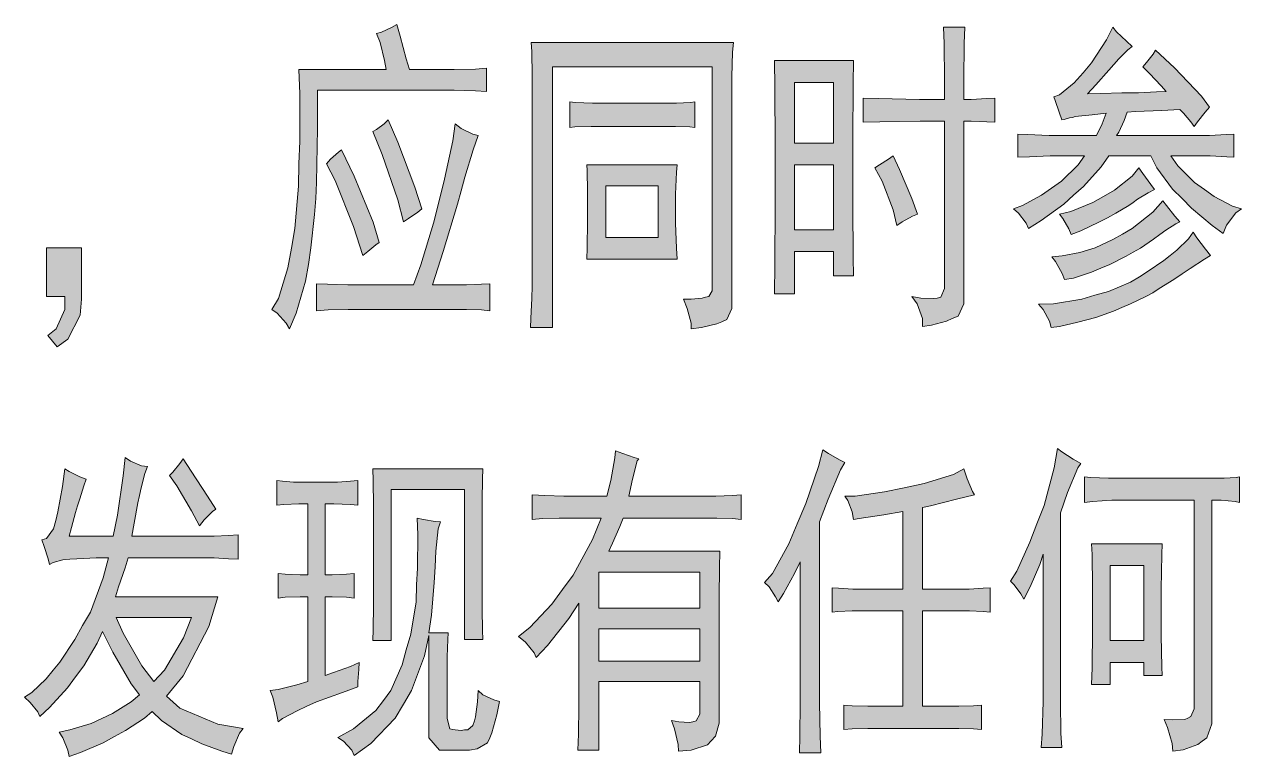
# Model space of a CAD drawing. Header units: millimetres. Extents: x 805 to 6044844, y 120 to 7887884.
# Drawn here: x 6037681 to 6039275, y 7863106 to 7864066 of the extents above; entities that cross this region are included whole.
import ezdxf

# ---------------------------------------------------------------- set-up
doc = ezdxf.new("R2010")
doc.units = ezdxf.units.MM

msp = doc.modelspace()

# ---------------------------------------------------------------- hatches: boundary and pattern name
h = msp.add_hatch(color=0)
h.dxf.hatch_style = 2
h.paths.add_polyline_path([(6038168.8, 7864065.5), (6038173.1, 7864050), (6038181.1, 7864020.4), (6038185.4, 7864006.5), (6038231.1, 7864006.5), (6038243.9, 7864006.5), (6038271.8, 7864007), (6038286.3, 7864008.1), (6038286.3, 7863977.5), (6038271.8, 7863978.6), (6038243.9, 7863979.1), (6038231.1, 7863979.1), (6038064.7, 7863979.1), (6038064.7, 7863929.2), (6038063.6, 7863858.4), (6038062.5, 7863837.4), (6038060.9, 7863816.5), (6038056.1, 7863773), (6038052.9, 7863751), (6038049.1, 7863729), (6038036.8, 7863687.2), (6038028.2, 7863666.8), (6038023.9, 7863674.3), (6038012.1, 7863687.2), (6038005.1, 7863692), (6038013.7, 7863706.5), (6038026, 7863746.7), (6038030.9, 7863772.5), (6038035.2, 7863798.3), (6038040, 7863853.5), (6038040.5, 7863883), (6038041.6, 7863912.6), (6038041.6, 7863974.3), (6038040.5, 7864006.5), (6038154.8, 7864006.5), (6038152.7, 7864018.3), (6038146.8, 7864041.9), (6038142, 7864053.7), (6038148.4, 7864055.3), (6038161.8, 7864061.2)])
h = msp.add_hatch(color=0)
h.dxf.hatch_style = 2
h.paths.add_polyline_path([(6038885.8, 7863967.3), (6038885.8, 7863992.5), (6038885.3, 7864040.3), (6038884.7, 7864061.8), (6038912.6, 7864061.8), (6038911.6, 7864040.3), (6038911, 7863992.5), (6038911, 7863967.3), (6038920.7, 7863967.3), (6038941.1, 7863968.4), (6038951.8, 7863968.9), (6038951.8, 7863937.3), (6038941.1, 7863937.8), (6038920.7, 7863938.9), (6038911, 7863938.9), (6038911, 7863712.4), (6038911, 7863699.5), (6038903.5, 7863683.4), (6038896, 7863680.2), (6038888.5, 7863677), (6038868.6, 7863671.6), (6038856.8, 7863670), (6038856.8, 7863680.2), (6038849.8, 7863699.5), (6038842.9, 7863709.2), (6038854.7, 7863707), (6038871.3, 7863706.5), (6038876.1, 7863707), (6038881, 7863708.1), (6038885.8, 7863719.4), (6038885.8, 7863729), (6038885.8, 7863938.9), (6038854.1, 7863938.9), (6038801, 7863937.8), (6038779.5, 7863937.3), (6038779.5, 7863968.9), (6038799.4, 7863968.4), (6038853.1, 7863967.3)])
h = msp.add_hatch(color=0)
h.dxf.hatch_style = 2
h.paths.add_polyline_path([(6039131.6, 7864036.5), (6039125.7, 7864032.2), (6039113.9, 7864020.4), (6039107.5, 7864012.9), (6039101, 7864005.4), (6039083.8, 7863986.1), (6039073.1, 7863974.3), (6039090.3, 7863974.8), (6039118.2, 7863975.9), (6039128.9, 7863975.9), (6039139.7, 7863975.9), (6039163.3, 7863977), (6039176.1, 7863977.5), (6039169.7, 7863985), (6039154.1, 7864001.1), (6039145.6, 7864009.7), (6039150.4, 7864015.6), (6039159, 7864026.3), (6039162.2, 7864031.7), (6039186.9, 7864008.6), (6039222.3, 7863971.6), (6039233, 7863957.1), (6039227.1, 7863950.7), (6039216.9, 7863937.8), (6039212.6, 7863931.9), (6039208.3, 7863937.8), (6039198.7, 7863949.1), (6039193.9, 7863953.9), (6039170.2, 7863952.8), (6039135.9, 7863951.2), (6039125.2, 7863950.7), (6039120.9, 7863939.4), (6039113.9, 7863924.4), (6039111.2, 7863920.1), (6039220.2, 7863920.1), (6039233, 7863920.1), (6039255, 7863921.2), (6039264.7, 7863921.7), (6039264.7, 7863891.6), (6039255.6, 7863892.2), (6039233.6, 7863893.2), (6039220.2, 7863893.2), (6039182.1, 7863893.2), (6039191.2, 7863880.4), (6039213.2, 7863858.4), (6039226.1, 7863849.2), (6039238.9, 7863840.1), (6039263.1, 7863827.2), (6039274.9, 7863824), (6039267.4, 7863818.6), (6039255, 7863802.5), (6039250.7, 7863791.8), (6039236.3, 7863802), (6039209.4, 7863824.6), (6039197.1, 7863837.4), (6039184.2, 7863849.8), (6039163.8, 7863877.7), (6039155.8, 7863893.2), (6039101, 7863893.2), (6039090.8, 7863878.8), (6039067.7, 7863853), (6039054.9, 7863841.7), (6039042, 7863829.9), (6039012.5, 7863808.5), (6038995.8, 7863798.3), (6038992.6, 7863805.2), (6038982.9, 7863818.1), (6038976, 7863824), (6038987.8, 7863828.3), (6039013, 7863841.7), (6039025.9, 7863850.8), (6039038.8, 7863860), (6039060.8, 7863881.4), (6039069.3, 7863893.2), (6039037.7, 7863893.2), (6039024.3, 7863893.2), (6038996.9, 7863892.2), (6038981.9, 7863891.6), (6038981.9, 7863921.7), (6038994.7, 7863921.2), (6039022.7, 7863920.1), (6039037.7, 7863920.1), (6039084.9, 7863920.1), (6039092.4, 7863935.1), (6039097.3, 7863949.1), (6039079, 7863946.9), (6039057, 7863944.8), (6039053.2, 7863943.7), (6039049.5, 7863943.2), (6039042.5, 7863941), (6039039.3, 7863940.5), (6039036.1, 7863950.7), (6039030.7, 7863965.7), (6039029.1, 7863970.5), (6039036.6, 7863973.2), (6039055.4, 7863988.8), (6039067.2, 7864002.2), (6039078.5, 7864015.1), (6039097.8, 7864045.1), (6039106.4, 7864061.8), (6039111.2, 7864055.9), (6039124.1, 7864043.5)])
h = msp.add_hatch(color=0)
h.dxf.hatch_style = 2
h.paths.add_polyline_path([(6038609.4, 7864041.9), (6038608.3, 7864029), (6038607.3, 7863996.8), (6038607.3, 7863977.5), (6038607.3, 7863705.4), (6038607.3, 7863693.6), (6038600.8, 7863679.1), (6038594.4, 7863675.9), (6038587.9, 7863673.2), (6038567.6, 7863668.4), (6038554.1, 7863666.8), (6038554.1, 7863674.3), (6038548.8, 7863693.6), (6038543.9, 7863705.4), (6038554.1, 7863705.4), (6038568.6, 7863707), (6038572.9, 7863708.1), (6038577.2, 7863709.2), (6038581.5, 7863716.7), (6038581.5, 7863722.6), (6038581.5, 7864009.7), (6038372.7, 7864009.7), (6038372.7, 7863668.4), (6038343.8, 7863668.4), (6038344.3, 7863680.2), (6038345.4, 7863707), (6038345.9, 7863722.6), (6038345.9, 7863977.5), (6038345.9, 7863997.9), (6038345.4, 7864030.1), (6038344.8, 7864041.9)])
h = msp.add_hatch(color=0)
h.paths.add_polyline_path([(6038766.7, 7864018.3), (6038766.1, 7863987.7), (6038765.6, 7863914.2), (6038765.6, 7863871.2), (6038765.6, 7863828.3), (6038766.1, 7863760.7), (6038766.7, 7863736), (6038740.4, 7863736), (6038740.4, 7863768.2), (6038689.4, 7863768.2), (6038689.4, 7863712.4), (6038663.1, 7863712.4), (6038663.6, 7863751), (6038664.2, 7863828.8), (6038664.2, 7863867.5), (6038664.2, 7863907.2), (6038663.6, 7863982.9), (6038663.1, 7864018.3)])
h.paths.add_polyline_path([(6038740.4, 7863796.6), (6038740.4, 7863881.4), (6038689.4, 7863881.4), (6038689.4, 7863796.6)])
h.paths.add_polyline_path([(6038740.4, 7863909.9), (6038740.4, 7863989.3), (6038689.4, 7863989.3), (6038689.4, 7863909.9)])
h = msp.add_hatch(color=0)
h.dxf.hatch_style = 2
h.paths.add_polyline_path([(6038521.9, 7863962.5), (6038534.8, 7863962.5), (6038553.1, 7863963), (6038559, 7863964.1), (6038559, 7863930.3), (6038552.5, 7863931.4), (6038533.7, 7863931.9), (6038520.9, 7863931.9), (6038438.7, 7863931.9), (6038423.2, 7863931.9), (6038401.7, 7863931.4), (6038395.3, 7863930.3), (6038395.3, 7863964.1), (6038402.3, 7863963), (6038424.8, 7863962.5), (6038439.8, 7863962.5)])
h = msp.add_hatch(color=0)
h.dxf.hatch_style = 2
h.paths.add_polyline_path([(6038275.1, 7863920.1), (6038268.6, 7863901.3), (6038257.9, 7863865.3), (6038253.1, 7863847.6), (6038248.2, 7863829.9), (6038229.4, 7863768.2), (6038215.5, 7863724.2), (6038250.9, 7863724.2), (6038260, 7863724.2), (6038279.4, 7863725.3), (6038290.6, 7863725.8), (6038290.6, 7863690.4), (6038279.4, 7863691.5), (6038260, 7863692), (6038250.9, 7863692), (6038115.7, 7863692), (6038104.9, 7863692), (6038078.6, 7863691.5), (6038063.6, 7863690.4), (6038063.6, 7863725.8), (6038078.1, 7863725.3), (6038104.4, 7863724.2), (6038115.7, 7863724.2), (6038190.3, 7863724.2), (6038199.9, 7863750.5), (6038216.6, 7863805.2), (6038224.1, 7863834.2), (6038231.1, 7863862.7), (6038241.8, 7863913.1), (6038245, 7863935.1), (6038253.1, 7863929.2), (6038268.1, 7863921.7)])
h = msp.add_hatch(color=0)
h.dxf.hatch_style = 2
h.paths.add_polyline_path([(6038157.5, 7863940.5), (6038169.9, 7863911), (6038192.4, 7863852.5), (6038201.5, 7863824), (6038196.2, 7863819.7), (6038183.8, 7863811.1), (6038177.4, 7863806.8), (6038169.9, 7863835.8), (6038149.5, 7863894.9), (6038137.1, 7863925.4), (6038142, 7863927.6), (6038152.2, 7863935.1)])
h = msp.add_hatch(color=0)
h.dxf.hatch_style = 2
h.paths.add_polyline_path([(6038096.3, 7863901.3), (6038113, 7863866.9), (6038137.7, 7863806.3), (6038145.7, 7863780), (6038141.4, 7863776.8), (6038130.7, 7863768.2), (6038124.3, 7863762.8), (6038111.9, 7863800.9), (6038087.8, 7863861), (6038076.5, 7863883), (6038081.9, 7863889), (6038092.1, 7863898.1)])
h = msp.add_hatch(color=0)
h.paths.add_polyline_path([(6038535.9, 7863881.4), (6038534.8, 7863871.8), (6038533.7, 7863843.3), (6038533.7, 7863824), (6038533.7, 7863805.2), (6038534.8, 7863772.5), (6038535.9, 7863758), (6038417.3, 7863758), (6038417.8, 7863773), (6038418.4, 7863807.9), (6038418.4, 7863827.2), (6038418.4, 7863846.6), (6038417.8, 7863873.9), (6038417.3, 7863881.4)])
h.paths.add_polyline_path([(6038510.7, 7863786.4), (6038510.7, 7863854.1), (6038442.5, 7863854.1), (6038442.5, 7863786.4)])
h = msp.add_hatch(color=0)
h.dxf.hatch_style = 2
h.paths.add_polyline_path([(6038818.7, 7863893.2), (6038826.8, 7863875.5), (6038842.9, 7863837.4), (6038850.4, 7863817), (6038843.9, 7863814.4), (6038830.5, 7863806.8), (6038823.5, 7863802), (6038818.7, 7863822.4), (6038804.2, 7863860), (6038794.6, 7863877.7), (6038800.5, 7863881.4), (6038812.3, 7863889)])
h = msp.add_hatch(color=0)
h.dxf.hatch_style = 2
h.paths.add_polyline_path([(6039160.6, 7863849.2), (6039152.5, 7863844.9), (6039138.6, 7863836.4), (6039132.7, 7863832.1), (6039127.3, 7863828.3), (6039110.1, 7863818.1), (6039099.4, 7863812.2), (6039088.1, 7863806.3), (6039064.5, 7863795), (6039051.6, 7863790.2), (6039048.4, 7863797.7), (6039040.9, 7863811.1), (6039036.6, 7863817), (6039051.1, 7863820.3), (6039080.1, 7863832.1), (6039094, 7863840.1), (6039108.5, 7863848.2), (6039131.6, 7863866.9), (6039140.2, 7863877.7), (6039145.6, 7863870.2), (6039155.8, 7863855.7)])
h = msp.add_hatch(color=0)
h.dxf.hatch_style = 2
h.paths.add_polyline_path([(6039193.9, 7863806.8), (6039188.5, 7863804.2), (6039175.6, 7863796.1), (6039167.6, 7863790.2), (6039159.5, 7863784.3), (6039142.3, 7863772.5), (6039132.7, 7863767.1), (6039123.6, 7863761.8), (6039102.1, 7863751), (6039090.3, 7863746.2), (6039078.5, 7863740.8), (6039054.9, 7863733.3), (6039043, 7863731.2), (6039039.8, 7863739.2), (6039031.2, 7863754.8), (6039026.4, 7863761.2), (6039039.8, 7863762.3), (6039062.9, 7863766.6), (6039073.1, 7863769.8), (6039083.3, 7863773), (6039106.4, 7863783.8), (6039118.7, 7863790.7), (6039131.6, 7863798.3), (6039158.4, 7863819.7), (6039171.9, 7863834.2), (6039176.7, 7863828.3), (6039187.4, 7863814.4)])
h = msp.add_hatch(color=0)
h.dxf.hatch_style = 2
h.paths.add_polyline_path([(6039234.1, 7863762.8), (6039226.1, 7863758), (6039207.3, 7863745.7), (6039197.1, 7863738.7), (6039186.3, 7863731.2), (6039167, 7863719.4), (6039158.4, 7863714), (6039149.3, 7863709.2), (6039129.5, 7863699.5), (6039118.2, 7863694.7), (6039106.9, 7863689.8), (6039083.8, 7863681.8), (6039072, 7863678.6), (6039060.2, 7863675.4), (6039036.6, 7863670), (6039025.3, 7863668.4), (6039023.2, 7863677), (6039015.1, 7863692), (6039008.7, 7863699), (6039028.6, 7863699.5), (6039065.6, 7863705.4), (6039082.8, 7863710.8), (6039100.5, 7863715.6), (6039129.5, 7863727.9), (6039141.3, 7863734.9), (6039152.5, 7863742.4), (6039172.9, 7863756.4), (6039181.5, 7863762.8), (6039190.1, 7863769.8), (6039205.1, 7863784.8), (6039211.6, 7863793.4), (6039216.4, 7863785.9), (6039227.7, 7863770.9)])
h = msp.add_hatch(color=0)
h.dxf.hatch_style = 2
h.paths.add_polyline_path([(6037709.9, 7863773), (6037755.6, 7863773), (6037755.6, 7863705.4), (6037753.9, 7863684.5), (6037737.8, 7863653.4), (6037723.9, 7863643.2), (6037711.5, 7863658.2), (6037722.8, 7863666.8), (6037734.1, 7863692), (6037734.1, 7863709.2), (6037709.9, 7863709.2)])
h = msp.add_hatch(color=0)
h.paths.add_polyline_path([(6037842, 7863486.4), (6037838.7, 7863477.3), (6037833.9, 7863458.5), (6037831.8, 7863448.3), (6037829.6, 7863438.7), (6037824.8, 7863412.4), (6037821.6, 7863395.2), (6037923, 7863395.2), (6037929.4, 7863395.2), (6037948.2, 7863396.3), (6037961.1, 7863396.8), (6037961.1, 7863365.2), (6037948.2, 7863365.7), (6037929.4, 7863366.8), (6037923, 7863366.8), (6037816.7, 7863366.8), (6037813, 7863353.9), (6037804.4, 7863328.7), (6037800.1, 7863315.8), (6037934.3, 7863315.8), (6037922.5, 7863277.1), (6037888.7, 7863212.2), (6037867.2, 7863185.9), (6037884.4, 7863169.8), (6037934.3, 7863148.9), (6037967.5, 7863143.5), (6037962.7, 7863137.1), (6037955.2, 7863119.9), (6037952, 7863109.7), (6037939.6, 7863113.5), (6037913.3, 7863123.1), (6037899.9, 7863129.6), (6037887, 7863135.5), (6037860.7, 7863153.7), (6037848.4, 7863165.5), (6037838.2, 7863156.9), (6037813.5, 7863140.8), (6037799, 7863132.8), (6037784, 7863124.7), (6037754.5, 7863111.8), (6037739.5, 7863106.5), (6037737.8, 7863115.1), (6037731.4, 7863131.2), (6037726.6, 7863138.7), (6037740.5, 7863141.4), (6037768.4, 7863149.9), (6037782.4, 7863156.4), (6037796.3, 7863162.8), (6037821, 7863178.4), (6037831.8, 7863187.5), (6037821, 7863202), (6037796.9, 7863243.3), (6037783.5, 7863270.2), (6037776.5, 7863255.1), (6037758.8, 7863225.6), (6037748, 7863211.1), (6037737.3, 7863196.6), (6037713.7, 7863170.9), (6037701.3, 7863159.1), (6037698.7, 7863165), (6037688.5, 7863177.3), (6037681, 7863184.3), (6037690.6, 7863190.7), (6037709.4, 7863208.4), (6037718.5, 7863219.7), (6037727.6, 7863230.4), (6037747, 7863260), (6037757.2, 7863278.2), (6037767.4, 7863295.9), (6037784, 7863340.5), (6037791, 7863366.8), (6037774.9, 7863366.8), (6037749.7, 7863365.7), (6037740.5, 7863365.2), (6037731.4, 7863364.1), (6037718.5, 7863360.9), (6037713.7, 7863358.2), (6037712.1, 7863365.7), (6037706.7, 7863381.8), (6037704, 7863390.4), (6037709.9, 7863392), (6037719.1, 7863404.9), (6037722.3, 7863415.6), (6037725, 7863426.9), (6037730.9, 7863460.1), (6037734.1, 7863483.2), (6037739.5, 7863480), (6037753.4, 7863473), (6037762, 7863469.8), (6037758.8, 7863461.2), (6037753.4, 7863444), (6037750.7, 7863434.9), (6037748, 7863426.3), (6037742.7, 7863406.5), (6037739.5, 7863395.2), (6037797.4, 7863395.2), (6037802.8, 7863422.6), (6037810.3, 7863474.1), (6037813, 7863498.2), (6037820, 7863493.4), (6037834.4, 7863487.5)])
h.paths.add_polyline_path([(6037801.2, 7863288.9), (6037810.3, 7863268), (6037835, 7863225.6), (6037850.5, 7863204.7), (6037864.5, 7863219.7), (6037889.2, 7863262.1), (6037899.9, 7863288.9)])
h = msp.add_hatch(color=0)
h.dxf.hatch_style = 2
h.paths.add_polyline_path([(6037888.7, 7863496.6), (6037899.4, 7863480.5), (6037920.9, 7863447.8), (6037931.6, 7863430.6), (6037927.3, 7863427.4), (6037916.6, 7863416.7), (6037910.1, 7863408.6), (6037899.9, 7863428.5), (6037880.6, 7863461.2), (6037870.9, 7863474.6), (6037875.2, 7863478.9), (6037884.4, 7863490.2)])
h = msp.add_hatch(color=0)
h.paths.add_polyline_path([(6038328.2, 7863263.7), (6038342.7, 7863275.5), (6038371.7, 7863306.1), (6038385.6, 7863325.4), (6038399.6, 7863344.2), (6038424.8, 7863390.9), (6038436.1, 7863418.8), (6038390.4, 7863418.8), (6038381.3, 7863418.8), (6038359.3, 7863418.3), (6038345.9, 7863417.2), (6038345.9, 7863449.4), (6038362.5, 7863448.3), (6038387.2, 7863447.8), (6038395.3, 7863447.8), (6038443.6, 7863447.8), (6038448.9, 7863468.2), (6038454.3, 7863497.7), (6038454.8, 7863506.8), (6038464.5, 7863503.6), (6038479.5, 7863498.2), (6038485.4, 7863496.6), (6038483.3, 7863494), (6038477.4, 7863469.8), (6038472.6, 7863447.8), (6038575.6, 7863447.8), (6038586.3, 7863447.8), (6038608.3, 7863448.3), (6038619.6, 7863449.4), (6038619.6, 7863417.2), (6038608.3, 7863418.3), (6038587.9, 7863418.8), (6038579.4, 7863418.8), (6038465, 7863418.8), (6038460.8, 7863408.1), (6038451.1, 7863386.1), (6038446.3, 7863375.4), (6038591.7, 7863375.4), (6038591.2, 7863353.9), (6038590.6, 7863315.8), (6038590.6, 7863299.1), (6038590.6, 7863162.3), (6038590.6, 7863150.5), (6038585.8, 7863133.3), (6038580.4, 7863127.4), (6038575.6, 7863122), (6038554.1, 7863115.1), (6038537.5, 7863113.5), (6038537, 7863122.6), (6038532.1, 7863143), (6038528.4, 7863153.7), (6038538, 7863152.1), (6038552, 7863151), (6038556.3, 7863152.1), (6038560.6, 7863153.2), (6038565.4, 7863162.3), (6038565.4, 7863170.9), (6038565.4, 7863204.7), (6038433.4, 7863204.7), (6038433.4, 7863115.1), (6038405.5, 7863115.1), (6038406.5, 7863136), (6038407.1, 7863172.5), (6038407.1, 7863187.5), (6038407.1, 7863307.7), (6038393.7, 7863287.3), (6038365.8, 7863251.9), (6038351.3, 7863236.4), (6038348.6, 7863242.3), (6038337.3, 7863256.2)])
h.paths.add_polyline_path([(6038565.4, 7863300.8), (6038565.4, 7863348), (6038433.4, 7863348), (6038433.4, 7863300.8)])
h.paths.add_polyline_path([(6038565.4, 7863231.5), (6038565.4, 7863273.9), (6038433.4, 7863273.9), (6038433.4, 7863231.5)])
h = msp.add_hatch(color=0)
h.dxf.hatch_style = 2
h.paths.add_polyline_path([(6038755.4, 7863491.8), (6038749.5, 7863482.1), (6038733.4, 7863443.5), (6038722.1, 7863414), (6038722.1, 7863199.3), (6038722.1, 7863177.3), (6038723.2, 7863133.3), (6038723.7, 7863111.3), (6038695.8, 7863111.3), (6038696.4, 7863133.3), (6038696.9, 7863176.8), (6038696.9, 7863197.7), (6038696.9, 7863361.4), (6038689.4, 7863346.4), (6038674.9, 7863320.1), (6038667.9, 7863309.3), (6038664.7, 7863315.8), (6038656.1, 7863328.7), (6038650.2, 7863334.6), (6038660.4, 7863346.4), (6038681.9, 7863385), (6038693.1, 7863411.3), (6038704.4, 7863438.1), (6038721, 7863486.4), (6038726.4, 7863508.4), (6038733.9, 7863503.6), (6038748.4, 7863495)])
h = msp.add_hatch(color=0)
h.dxf.hatch_style = 2
h.paths.add_polyline_path([(6039012.5, 7863118.3), (6039013.5, 7863136), (6039015.1, 7863178.9), (6039015.1, 7863204.7), (6039015.1, 7863371.6), (6039010.8, 7863358.2), (6038998, 7863328.7), (6038989.9, 7863312.6), (6038985.6, 7863319.5), (6038977, 7863331.3), (6038972.2, 7863336.2), (6038980.3, 7863349.6), (6038997.4, 7863387.2), (6039006.6, 7863411.3), (6039016.2, 7863435.5), (6039029.6, 7863484.8), (6039033.9, 7863510.1), (6039039.3, 7863505.8), (6039054.3, 7863496.1), (6039064.5, 7863490.2), (6039060.2, 7863484.8), (6039046.8, 7863452.6), (6039037.7, 7863425.8), (6039037.7, 7863200.9), (6039037.7, 7863178.4), (6039038.2, 7863137.1), (6039039.3, 7863118.3)])
h = msp.add_hatch(color=0)
h.dxf.hatch_style = 2
h.paths.add_polyline_path([(6038281.5, 7863483.2), (6038281, 7863469.8), (6038280.4, 7863442.4), (6038280.4, 7863429), (6038280.4, 7863315.8), (6038280.4, 7863299.7), (6038281, 7863272.3), (6038281.5, 7863260), (6038257.4, 7863260), (6038257.4, 7863456.4), (6038161.3, 7863456.4), (6038161.3, 7863258.4), (6038137.1, 7863258.4), (6038137.7, 7863272.8), (6038138.2, 7863305), (6038138.2, 7863322.8), (6038138.2, 7863415.6), (6038138.2, 7863434.4), (6038137.7, 7863468.2), (6038137.1, 7863483.2)])
h = msp.add_hatch(color=0)
h.dxf.hatch_style = 2
h.paths.add_polyline_path([(6038911, 7863483.2), (6038915.3, 7863470.3), (6038922.3, 7863453.7), (6038925, 7863449.4), (6038901.4, 7863443.5), (6038867.6, 7863434.9), (6038856.8, 7863432.8), (6038856.8, 7863326), (6038908.3, 7863326), (6038918, 7863326), (6038936.3, 7863327), (6038945.4, 7863327.6), (6038945.4, 7863295.9), (6038936.3, 7863296.5), (6038918.5, 7863297.5), (6038910, 7863297.5), (6038856.8, 7863297.5), (6038856.8, 7863172.5), (6038896, 7863172.5), (6038904.6, 7863172.5), (6038923.9, 7863173), (6038934.1, 7863174.1), (6038934.1, 7863141.9), (6038923.9, 7863143), (6038904.6, 7863143.5), (6038896, 7863143.5), (6038795.6, 7863143.5), (6038785.4, 7863143.5), (6038765, 7863143), (6038753.8, 7863141.9), (6038753.8, 7863174.1), (6038765, 7863173), (6038785.4, 7863172.5), (6038795.6, 7863172.5), (6038831.1, 7863172.5), (6038831.1, 7863297.5), (6038775.8, 7863297.5), (6038765, 7863297.5), (6038746.3, 7863296.5), (6038738.8, 7863295.9), (6038738.8, 7863327.6), (6038746.8, 7863327), (6038765.6, 7863326), (6038775.8, 7863326), (6038831.1, 7863326), (6038831.1, 7863427.4), (6038806.4, 7863423.1), (6038774.2, 7863418.3), (6038766.7, 7863417.2), (6038765, 7863426.9), (6038759.1, 7863441.9), (6038755.4, 7863447.8), (6038768.8, 7863447.8), (6038807.4, 7863453.2), (6038833.2, 7863458.5), (6038859, 7863464.4), (6038897.6, 7863476.2)])
h = msp.add_hatch(color=0)
h.dxf.hatch_style = 2
h.paths.add_polyline_path([(6038084, 7863466), (6038091, 7863466), (6038108.2, 7863467.1), (6038117.8, 7863468.2), (6038117.8, 7863436), (6038108.2, 7863436.5), (6038086.1, 7863437.6), (6038074.9, 7863437.6), (6038074.9, 7863344.8), (6038084, 7863344.8), (6038102.8, 7863345.3), (6038113, 7863346.4), (6038113, 7863314.2), (6038102.8, 7863315.2), (6038084, 7863315.8), (6038074.9, 7863315.8), (6038074.9, 7863212.7), (6038085.6, 7863216.5), (6038108.2, 7863224.5), (6038119.4, 7863229.9), (6038118.9, 7863220.8), (6038117.8, 7863204.7), (6038117.8, 7863197.7), (6038097.4, 7863190.7), (6038063.6, 7863178.4), (6038050.7, 7863172.5), (6038038.4, 7863166.6), (6038019.1, 7863156.4), (6038013.2, 7863152.1), (6038011, 7863163.9), (6038006.2, 7863184.3), (6038003, 7863192.9), (6038013.2, 7863194.5), (6038037.8, 7863200.4), (6038052.3, 7863204.7), (6038052.3, 7863315.8), (6038042.1, 7863315.8), (6038022.3, 7863315.2), (6038013.2, 7863314.2), (6038013.2, 7863346.4), (6038022.3, 7863345.3), (6038042.1, 7863344.8), (6038052.3, 7863344.8), (6038052.3, 7863437.6), (6038040.5, 7863437.6), (6038020.7, 7863436.5), (6038011.6, 7863436), (6038011.6, 7863468.2), (6038019.1, 7863467.1), (6038033.6, 7863466), (6038040.5, 7863466)])
h = msp.add_hatch(color=0)
h.dxf.hatch_style = 2
h.paths.add_polyline_path([(6039240.5, 7863471.4), (6039251.8, 7863471.4), (6039267.9, 7863472), (6039272.2, 7863473), (6039272.2, 7863439.2), (6039266.3, 7863440.8), (6039248.1, 7863442.4), (6039235.7, 7863442.4), (6039235.7, 7863163.9), (6039235.7, 7863149.4), (6039229.3, 7863131.2), (6039223.4, 7863126.9), (6039217.5, 7863122.6), (6039198.2, 7863115.6), (6039184.7, 7863113.5), (6039183.7, 7863123.6), (6039177.8, 7863144.6), (6039173.5, 7863155.3), (6039184.7, 7863154.8), (6039200.3, 7863155.3), (6039204.6, 7863156.9), (6039208.3, 7863159.1), (6039212.6, 7863169.3), (6039212.6, 7863177.3), (6039212.6, 7863442.4), (6039120.3, 7863442.4), (6039104.8, 7863442.4), (6039079.5, 7863440.8), (6039069.3, 7863439.2), (6039069.3, 7863473), (6039076.9, 7863472), (6039100.5, 7863471.4), (6039116.6, 7863471.4)])
h = msp.add_hatch(color=0)
h.dxf.hatch_style = 2
h.paths.add_polyline_path([(6038225.7, 7863414), (6038223, 7863404.9), (6038219.8, 7863375.4), (6038218.7, 7863355), (6038217.6, 7863334.6), (6038213.9, 7863291.6), (6038210.7, 7863268.6), (6038235.9, 7863268.6), (6038235.3, 7863260), (6038234.8, 7863237.4), (6038234.8, 7863222.9), (6038234.8, 7863169.3), (6038234.8, 7863156.4), (6038238, 7863143), (6038241.8, 7863141.9), (6038245, 7863141.4), (6038253.1, 7863140.8), (6038257.4, 7863141.4), (6038261.6, 7863141.4), (6038268.1, 7863147.3), (6038270.2, 7863153.2), (6038271.8, 7863158.5), (6038274.5, 7863178.4), (6038275.1, 7863192.9), (6038281.5, 7863187.5), (6038295.5, 7863181.1), (6038303, 7863178.9), (6038299.7, 7863161.2), (6038293.3, 7863137.6), (6038290.6, 7863131.2), (6038287.4, 7863124.7), (6038274, 7863116.7), (6038263.8, 7863115.1), (6038238.6, 7863115.1), (6038224.6, 7863115.1), (6038210.7, 7863131.2), (6038210.7, 7863147.3), (6038210.7, 7863265.3), (6038204.8, 7863238.5), (6038188.1, 7863192.9), (6038177.4, 7863175.2), (6038166.7, 7863156.9), (6038134.5, 7863123.6), (6038113, 7863108.1), (6038109.8, 7863115.1), (6038099, 7863126.9), (6038091.5, 7863131.7), (6038111.9, 7863143), (6038141.4, 7863167.1), (6038151.1, 7863180), (6038160.7, 7863192.9), (6038175.8, 7863226.7), (6038181.1, 7863246.5), (6038187, 7863266.9), (6038194, 7863309.3), (6038194.6, 7863331.3), (6038195.6, 7863353.3), (6038196.2, 7863396.8), (6038195.1, 7863418.8), (6038203.7, 7863417.2), (6038218.7, 7863414.5)])
h = msp.add_hatch(color=0)
h.paths.add_polyline_path([(6039170.8, 7863385), (6039170.2, 7863371.1), (6039169.7, 7863326), (6039169.7, 7863295.9), (6039169.7, 7863265.3), (6039170.2, 7863224), (6039170.8, 7863212.7), (6039146.6, 7863212.7), (6039146.6, 7863229.9), (6039102.6, 7863229.9), (6039102.6, 7863200.9), (6039078.5, 7863200.9), (6039079, 7863222.9), (6039079.5, 7863272.8), (6039079.5, 7863300.8), (6039079.5, 7863328.7), (6039079, 7863371.1), (6039078.5, 7863385)])
h.paths.add_polyline_path([(6039146.6, 7863258.4), (6039146.6, 7863356.6), (6039102.6, 7863356.6), (6039102.6, 7863258.4)])

# ---------------------------------------------------------------- linework, layer by layer
at = {"color": 0, "lineweight": 0}
for points in [[(6038168.8, 7864065.5), (6038173.1, 7864050), (6038181.1, 7864020.4), (6038185.4, 7864006.5), (6038231.1, 7864006.5), (6038243.9, 7864006.5), (6038271.8, 7864007), (6038286.3, 7864008.1), (6038286.3, 7863977.5), (6038271.8, 7863978.6), (6038243.9, 7863979.1), (6038231.1, 7863979.1), (6038064.7, 7863979.1), (6038064.7, 7863929.2), (6038063.6, 7863858.4), (6038062.5, 7863837.4), (6038060.9, 7863816.5), (6038056.1, 7863773), (6038052.9, 7863751), (6038049.1, 7863729), (6038036.8, 7863687.2), (6038028.2, 7863666.8), (6038023.9, 7863674.3), (6038012.1, 7863687.2), (6038005.1, 7863692), (6038013.7, 7863706.5), (6038026, 7863746.7), (6038030.9, 7863772.5), (6038035.2, 7863798.3), (6038040, 7863853.5), (6038040.5, 7863883), (6038041.6, 7863912.6), (6038041.6, 7863974.3), (6038040.5, 7864006.5), (6038154.8, 7864006.5), (6038152.7, 7864018.3), (6038146.8, 7864041.9), (6038142, 7864053.7), (6038148.4, 7864055.3), (6038161.8, 7864061.2)], [(6038885.8, 7863967.3), (6038885.8, 7863992.5), (6038885.3, 7864040.3), (6038884.7, 7864061.8), (6038912.6, 7864061.8), (6038911.6, 7864040.3), (6038911, 7863992.5), (6038911, 7863967.3), (6038920.7, 7863967.3), (6038941.1, 7863968.4), (6038951.8, 7863968.9), (6038951.8, 7863937.3), (6038941.1, 7863937.8), (6038920.7, 7863938.9), (6038911, 7863938.9), (6038911, 7863712.4), (6038911, 7863699.5), (6038903.5, 7863683.4), (6038896, 7863680.2), (6038888.5, 7863677), (6038868.6, 7863671.6), (6038856.8, 7863670), (6038856.8, 7863680.2), (6038849.8, 7863699.5), (6038842.9, 7863709.2), (6038854.7, 7863707), (6038871.3, 7863706.5), (6038876.1, 7863707), (6038881, 7863708.1), (6038885.8, 7863719.4), (6038885.8, 7863729), (6038885.8, 7863938.9), (6038854.1, 7863938.9), (6038801, 7863937.8), (6038779.5, 7863937.3), (6038779.5, 7863968.9), (6038799.4, 7863968.4), (6038853.1, 7863967.3)], [(6039131.6, 7864036.5), (6039125.7, 7864032.2), (6039113.9, 7864020.4), (6039107.5, 7864012.9), (6039101, 7864005.4), (6039083.8, 7863986.1), (6039073.1, 7863974.3), (6039090.3, 7863974.8), (6039118.2, 7863975.9), (6039128.9, 7863975.9), (6039139.7, 7863975.9), (6039163.3, 7863977), (6039176.1, 7863977.5), (6039169.7, 7863985), (6039154.1, 7864001.1), (6039145.6, 7864009.7), (6039150.4, 7864015.6), (6039159, 7864026.3), (6039162.2, 7864031.7), (6039186.9, 7864008.6), (6039222.3, 7863971.6), (6039233, 7863957.1), (6039227.1, 7863950.7), (6039216.9, 7863937.8), (6039212.6, 7863931.9), (6039208.3, 7863937.8), (6039198.7, 7863949.1), (6039193.9, 7863953.9), (6039170.2, 7863952.8), (6039135.9, 7863951.2), (6039125.2, 7863950.7), (6039120.9, 7863939.4), (6039113.9, 7863924.4), (6039111.2, 7863920.1), (6039220.2, 7863920.1), (6039233, 7863920.1), (6039255, 7863921.2), (6039264.7, 7863921.7), (6039264.7, 7863891.6), (6039255.6, 7863892.2), (6039233.6, 7863893.2), (6039220.2, 7863893.2), (6039182.1, 7863893.2), (6039191.2, 7863880.4), (6039213.2, 7863858.4), (6039226.1, 7863849.2), (6039238.9, 7863840.1), (6039263.1, 7863827.2), (6039274.9, 7863824), (6039267.4, 7863818.6), (6039255, 7863802.5), (6039250.7, 7863791.8), (6039236.3, 7863802), (6039209.4, 7863824.6), (6039197.1, 7863837.4), (6039184.2, 7863849.8), (6039163.8, 7863877.7), (6039155.8, 7863893.2), (6039101, 7863893.2), (6039090.8, 7863878.8), (6039067.7, 7863853), (6039054.9, 7863841.7), (6039042, 7863829.9), (6039012.5, 7863808.5), (6038995.8, 7863798.3), (6038992.6, 7863805.2), (6038982.9, 7863818.1), (6038976, 7863824), (6038987.8, 7863828.3), (6039013, 7863841.7), (6039025.9, 7863850.8), (6039038.8, 7863860), (6039060.8, 7863881.4), (6039069.3, 7863893.2), (6039037.7, 7863893.2), (6039024.3, 7863893.2), (6038996.9, 7863892.2), (6038981.9, 7863891.6), (6038981.9, 7863921.7), (6038994.7, 7863921.2), (6039022.7, 7863920.1), (6039037.7, 7863920.1), (6039084.9, 7863920.1), (6039092.4, 7863935.1), (6039097.3, 7863949.1), (6039079, 7863946.9), (6039057, 7863944.8), (6039053.2, 7863943.7), (6039049.5, 7863943.2), (6039042.5, 7863941), (6039039.3, 7863940.5), (6039036.1, 7863950.7), (6039030.7, 7863965.7), (6039029.1, 7863970.5), (6039036.6, 7863973.2), (6039055.4, 7863988.8), (6039067.2, 7864002.2), (6039078.5, 7864015.1), (6039097.8, 7864045.1), (6039106.4, 7864061.8), (6039111.2, 7864055.9), (6039124.1, 7864043.5)], [(6038609.4, 7864041.9), (6038608.3, 7864029), (6038607.3, 7863996.8), (6038607.3, 7863977.5), (6038607.3, 7863705.4), (6038607.3, 7863693.6), (6038600.8, 7863679.1), (6038594.4, 7863675.9), (6038587.9, 7863673.2), (6038567.6, 7863668.4), (6038554.1, 7863666.8), (6038554.1, 7863674.3), (6038548.8, 7863693.6), (6038543.9, 7863705.4), (6038554.1, 7863705.4), (6038568.6, 7863707), (6038572.9, 7863708.1), (6038577.2, 7863709.2), (6038581.5, 7863716.7), (6038581.5, 7863722.6), (6038581.5, 7864009.7), (6038372.7, 7864009.7), (6038372.7, 7863668.4), (6038343.8, 7863668.4), (6038344.3, 7863680.2), (6038345.4, 7863707), (6038345.9, 7863722.6), (6038345.9, 7863977.5), (6038345.9, 7863997.9), (6038345.4, 7864030.1), (6038344.8, 7864041.9)], [(6038766.7, 7864018.3), (6038766.1, 7863987.7), (6038765.6, 7863914.2), (6038765.6, 7863871.2), (6038765.6, 7863828.3), (6038766.1, 7863760.7), (6038766.7, 7863736), (6038740.4, 7863736), (6038740.4, 7863768.2), (6038689.4, 7863768.2), (6038689.4, 7863712.4), (6038663.1, 7863712.4), (6038663.6, 7863751), (6038664.2, 7863828.8), (6038664.2, 7863867.5), (6038664.2, 7863907.2), (6038663.6, 7863982.9), (6038663.1, 7864018.3)], [(6038740.4, 7863909.9), (6038740.4, 7863989.3), (6038689.4, 7863989.3), (6038689.4, 7863909.9)], [(6038521.9, 7863962.5), (6038534.8, 7863962.5), (6038553.1, 7863963), (6038559, 7863964.1), (6038559, 7863930.3), (6038552.5, 7863931.4), (6038533.7, 7863931.9), (6038520.9, 7863931.9), (6038438.7, 7863931.9), (6038423.2, 7863931.9), (6038401.7, 7863931.4), (6038395.3, 7863930.3), (6038395.3, 7863964.1), (6038402.3, 7863963), (6038424.8, 7863962.5), (6038439.8, 7863962.5)], [(6038275.1, 7863920.1), (6038268.6, 7863901.3), (6038257.9, 7863865.3), (6038253.1, 7863847.6), (6038248.2, 7863829.9), (6038229.4, 7863768.2), (6038215.5, 7863724.2), (6038250.9, 7863724.2), (6038260, 7863724.2), (6038279.4, 7863725.3), (6038290.6, 7863725.8), (6038290.6, 7863690.4), (6038279.4, 7863691.5), (6038260, 7863692), (6038250.9, 7863692), (6038115.7, 7863692), (6038104.9, 7863692), (6038078.6, 7863691.5), (6038063.6, 7863690.4), (6038063.6, 7863725.8), (6038078.1, 7863725.3), (6038104.4, 7863724.2), (6038115.7, 7863724.2), (6038190.3, 7863724.2), (6038199.9, 7863750.5), (6038216.6, 7863805.2), (6038224.1, 7863834.2), (6038231.1, 7863862.7), (6038241.8, 7863913.1), (6038245, 7863935.1), (6038253.1, 7863929.2), (6038268.1, 7863921.7)], [(6038157.5, 7863940.5), (6038169.9, 7863911), (6038192.4, 7863852.5), (6038201.5, 7863824), (6038196.2, 7863819.7), (6038183.8, 7863811.1), (6038177.4, 7863806.8), (6038169.9, 7863835.8), (6038149.5, 7863894.9), (6038137.1, 7863925.4), (6038142, 7863927.6), (6038152.2, 7863935.1)], [(6038096.3, 7863901.3), (6038113, 7863866.9), (6038137.7, 7863806.3), (6038145.7, 7863780), (6038141.4, 7863776.8), (6038130.7, 7863768.2), (6038124.3, 7863762.8), (6038111.9, 7863800.9), (6038087.8, 7863861), (6038076.5, 7863883), (6038081.9, 7863889), (6038092.1, 7863898.1)], [(6038535.9, 7863881.4), (6038534.8, 7863871.8), (6038533.7, 7863843.3), (6038533.7, 7863824), (6038533.7, 7863805.2), (6038534.8, 7863772.5), (6038535.9, 7863758), (6038417.3, 7863758), (6038417.8, 7863773), (6038418.4, 7863807.9), (6038418.4, 7863827.2), (6038418.4, 7863846.6), (6038417.8, 7863873.9), (6038417.3, 7863881.4)], [(6038740.4, 7863796.6), (6038740.4, 7863881.4), (6038689.4, 7863881.4), (6038689.4, 7863796.6)], [(6038818.7, 7863893.2), (6038826.8, 7863875.5), (6038842.9, 7863837.4), (6038850.4, 7863817), (6038843.9, 7863814.4), (6038830.5, 7863806.8), (6038823.5, 7863802), (6038818.7, 7863822.4), (6038804.2, 7863860), (6038794.6, 7863877.7), (6038800.5, 7863881.4), (6038812.3, 7863889)], [(6039160.6, 7863849.2), (6039152.5, 7863844.9), (6039138.6, 7863836.4), (6039132.7, 7863832.1), (6039127.3, 7863828.3), (6039110.1, 7863818.1), (6039099.4, 7863812.2), (6039088.1, 7863806.3), (6039064.5, 7863795), (6039051.6, 7863790.2), (6039048.4, 7863797.7), (6039040.9, 7863811.1), (6039036.6, 7863817), (6039051.1, 7863820.3), (6039080.1, 7863832.1), (6039094, 7863840.1), (6039108.5, 7863848.2), (6039131.6, 7863866.9), (6039140.2, 7863877.7), (6039145.6, 7863870.2), (6039155.8, 7863855.7)], [(6038510.7, 7863786.4), (6038510.7, 7863854.1), (6038442.5, 7863854.1), (6038442.5, 7863786.4)], [(6039193.9, 7863806.8), (6039188.5, 7863804.2), (6039175.6, 7863796.1), (6039167.6, 7863790.2), (6039159.5, 7863784.3), (6039142.3, 7863772.5), (6039132.7, 7863767.1), (6039123.6, 7863761.8), (6039102.1, 7863751), (6039090.3, 7863746.2), (6039078.5, 7863740.8), (6039054.9, 7863733.3), (6039043, 7863731.2), (6039039.8, 7863739.2), (6039031.2, 7863754.8), (6039026.4, 7863761.2), (6039039.8, 7863762.3), (6039062.9, 7863766.6), (6039073.1, 7863769.8), (6039083.3, 7863773), (6039106.4, 7863783.8), (6039118.7, 7863790.7), (6039131.6, 7863798.3), (6039158.4, 7863819.7), (6039171.9, 7863834.2), (6039176.7, 7863828.3), (6039187.4, 7863814.4)], [(6039234.1, 7863762.8), (6039226.1, 7863758), (6039207.3, 7863745.7), (6039197.1, 7863738.7), (6039186.3, 7863731.2), (6039167, 7863719.4), (6039158.4, 7863714), (6039149.3, 7863709.2), (6039129.5, 7863699.5), (6039118.2, 7863694.7), (6039106.9, 7863689.8), (6039083.8, 7863681.8), (6039072, 7863678.6), (6039060.2, 7863675.4), (6039036.6, 7863670), (6039025.3, 7863668.4), (6039023.2, 7863677), (6039015.1, 7863692), (6039008.7, 7863699), (6039028.6, 7863699.5), (6039065.6, 7863705.4), (6039082.8, 7863710.8), (6039100.5, 7863715.6), (6039129.5, 7863727.9), (6039141.3, 7863734.9), (6039152.5, 7863742.4), (6039172.9, 7863756.4), (6039181.5, 7863762.8), (6039190.1, 7863769.8), (6039205.1, 7863784.8), (6039211.6, 7863793.4), (6039216.4, 7863785.9), (6039227.7, 7863770.9)], [(6037709.9, 7863773), (6037755.6, 7863773), (6037755.6, 7863705.4), (6037753.9, 7863684.5), (6037737.8, 7863653.4), (6037723.9, 7863643.2), (6037711.5, 7863658.2), (6037722.8, 7863666.8), (6037734.1, 7863692), (6037734.1, 7863709.2), (6037709.9, 7863709.2)], [(6037842, 7863486.4), (6037838.7, 7863477.3), (6037833.9, 7863458.5), (6037831.8, 7863448.3), (6037829.6, 7863438.7), (6037824.8, 7863412.4), (6037821.6, 7863395.2), (6037923, 7863395.2), (6037929.4, 7863395.2), (6037948.2, 7863396.3), (6037961.1, 7863396.8), (6037961.1, 7863365.2), (6037948.2, 7863365.7), (6037929.4, 7863366.8), (6037923, 7863366.8), (6037816.7, 7863366.8), (6037813, 7863353.9), (6037804.4, 7863328.7), (6037800.1, 7863315.8), (6037934.3, 7863315.8), (6037922.5, 7863277.1), (6037888.7, 7863212.2), (6037867.2, 7863185.9), (6037884.4, 7863169.8), (6037934.3, 7863148.9), (6037967.5, 7863143.5), (6037962.7, 7863137.1), (6037955.2, 7863119.9), (6037952, 7863109.7), (6037939.6, 7863113.5), (6037913.3, 7863123.1), (6037899.9, 7863129.6), (6037887, 7863135.5), (6037860.7, 7863153.7), (6037848.4, 7863165.5), (6037838.2, 7863156.9), (6037813.5, 7863140.8), (6037799, 7863132.8), (6037784, 7863124.7), (6037754.5, 7863111.8), (6037739.5, 7863106.5), (6037737.8, 7863115.1), (6037731.4, 7863131.2), (6037726.6, 7863138.7), (6037740.5, 7863141.4), (6037768.4, 7863149.9), (6037782.4, 7863156.4), (6037796.3, 7863162.8), (6037821, 7863178.4), (6037831.8, 7863187.5), (6037821, 7863202), (6037796.9, 7863243.3), (6037783.5, 7863270.2), (6037776.5, 7863255.1), (6037758.8, 7863225.6), (6037748, 7863211.1), (6037737.3, 7863196.6), (6037713.7, 7863170.9), (6037701.3, 7863159.1), (6037698.7, 7863165), (6037688.5, 7863177.3), (6037681, 7863184.3), (6037690.6, 7863190.7), (6037709.4, 7863208.4), (6037718.5, 7863219.7), (6037727.6, 7863230.4), (6037747, 7863260), (6037757.2, 7863278.2), (6037767.4, 7863295.9), (6037784, 7863340.5), (6037791, 7863366.8), (6037774.9, 7863366.8), (6037749.7, 7863365.7), (6037740.5, 7863365.2), (6037731.4, 7863364.1), (6037718.5, 7863360.9), (6037713.7, 7863358.2), (6037712.1, 7863365.7), (6037706.7, 7863381.8), (6037704, 7863390.4), (6037709.9, 7863392), (6037719.1, 7863404.9), (6037722.3, 7863415.6), (6037725, 7863426.9), (6037730.9, 7863460.1), (6037734.1, 7863483.2), (6037739.5, 7863480), (6037753.4, 7863473), (6037762, 7863469.8), (6037758.8, 7863461.2), (6037753.4, 7863444), (6037750.7, 7863434.9), (6037748, 7863426.3), (6037742.7, 7863406.5), (6037739.5, 7863395.2), (6037797.4, 7863395.2), (6037802.8, 7863422.6), (6037810.3, 7863474.1), (6037813, 7863498.2), (6037820, 7863493.4), (6037834.4, 7863487.5)], [(6037888.7, 7863496.6), (6037899.4, 7863480.5), (6037920.9, 7863447.8), (6037931.6, 7863430.6), (6037927.3, 7863427.4), (6037916.6, 7863416.7), (6037910.1, 7863408.6), (6037899.9, 7863428.5), (6037880.6, 7863461.2), (6037870.9, 7863474.6), (6037875.2, 7863478.9), (6037884.4, 7863490.2)], [(6038328.2, 7863263.7), (6038342.7, 7863275.5), (6038371.7, 7863306.1), (6038385.6, 7863325.4), (6038399.6, 7863344.2), (6038424.8, 7863390.9), (6038436.1, 7863418.8), (6038390.4, 7863418.8), (6038381.3, 7863418.8), (6038359.3, 7863418.3), (6038345.9, 7863417.2), (6038345.9, 7863449.4), (6038362.5, 7863448.3), (6038387.2, 7863447.8), (6038395.3, 7863447.8), (6038443.6, 7863447.8), (6038448.9, 7863468.2), (6038454.3, 7863497.7), (6038454.8, 7863506.8), (6038464.5, 7863503.6), (6038479.5, 7863498.2), (6038485.4, 7863496.6), (6038483.3, 7863494), (6038477.4, 7863469.8), (6038472.6, 7863447.8), (6038575.6, 7863447.8), (6038586.3, 7863447.8), (6038608.3, 7863448.3), (6038619.6, 7863449.4), (6038619.6, 7863417.2), (6038608.3, 7863418.3), (6038587.9, 7863418.8), (6038579.4, 7863418.8), (6038465, 7863418.8), (6038460.8, 7863408.1), (6038451.1, 7863386.1), (6038446.3, 7863375.4), (6038591.7, 7863375.4), (6038591.2, 7863353.9), (6038590.6, 7863315.8), (6038590.6, 7863299.1), (6038590.6, 7863162.3), (6038590.6, 7863150.5), (6038585.8, 7863133.3), (6038580.4, 7863127.4), (6038575.6, 7863122), (6038554.1, 7863115.1), (6038537.5, 7863113.5), (6038537, 7863122.6), (6038532.1, 7863143), (6038528.4, 7863153.7), (6038538, 7863152.1), (6038552, 7863151), (6038556.3, 7863152.1), (6038560.6, 7863153.2), (6038565.4, 7863162.3), (6038565.4, 7863170.9), (6038565.4, 7863204.7), (6038433.4, 7863204.7), (6038433.4, 7863115.1), (6038405.5, 7863115.1), (6038406.5, 7863136), (6038407.1, 7863172.5), (6038407.1, 7863187.5), (6038407.1, 7863307.7), (6038393.7, 7863287.3), (6038365.8, 7863251.9), (6038351.3, 7863236.4), (6038348.6, 7863242.3), (6038337.3, 7863256.2)], [(6038755.4, 7863491.8), (6038749.5, 7863482.1), (6038733.4, 7863443.5), (6038722.1, 7863414), (6038722.1, 7863199.3), (6038722.1, 7863177.3), (6038723.2, 7863133.3), (6038723.7, 7863111.3), (6038695.8, 7863111.3), (6038696.4, 7863133.3), (6038696.9, 7863176.8), (6038696.9, 7863197.7), (6038696.9, 7863361.4), (6038689.4, 7863346.4), (6038674.9, 7863320.1), (6038667.9, 7863309.3), (6038664.7, 7863315.8), (6038656.1, 7863328.7), (6038650.2, 7863334.6), (6038660.4, 7863346.4), (6038681.9, 7863385), (6038693.1, 7863411.3), (6038704.4, 7863438.1), (6038721, 7863486.4), (6038726.4, 7863508.4), (6038733.9, 7863503.6), (6038748.4, 7863495)], [(6039012.5, 7863118.3), (6039013.5, 7863136), (6039015.1, 7863178.9), (6039015.1, 7863204.7), (6039015.1, 7863371.6), (6039010.8, 7863358.2), (6038998, 7863328.7), (6038989.9, 7863312.6), (6038985.6, 7863319.5), (6038977, 7863331.3), (6038972.2, 7863336.2), (6038980.3, 7863349.6), (6038997.4, 7863387.2), (6039006.6, 7863411.3), (6039016.2, 7863435.5), (6039029.6, 7863484.8), (6039033.9, 7863510.1), (6039039.3, 7863505.8), (6039054.3, 7863496.1), (6039064.5, 7863490.2), (6039060.2, 7863484.8), (6039046.8, 7863452.6), (6039037.7, 7863425.8), (6039037.7, 7863200.9), (6039037.7, 7863178.4), (6039038.2, 7863137.1), (6039039.3, 7863118.3)], [(6038281.5, 7863483.2), (6038281, 7863469.8), (6038280.4, 7863442.4), (6038280.4, 7863429), (6038280.4, 7863315.8), (6038280.4, 7863299.7), (6038281, 7863272.3), (6038281.5, 7863260), (6038257.4, 7863260), (6038257.4, 7863456.4), (6038161.3, 7863456.4), (6038161.3, 7863258.4), (6038137.1, 7863258.4), (6038137.7, 7863272.8), (6038138.2, 7863305), (6038138.2, 7863322.8), (6038138.2, 7863415.6), (6038138.2, 7863434.4), (6038137.7, 7863468.2), (6038137.1, 7863483.2)], [(6038911, 7863483.2), (6038915.3, 7863470.3), (6038922.3, 7863453.7), (6038925, 7863449.4), (6038901.4, 7863443.5), (6038867.6, 7863434.9), (6038856.8, 7863432.8), (6038856.8, 7863326), (6038908.3, 7863326), (6038918, 7863326), (6038936.3, 7863327), (6038945.4, 7863327.6), (6038945.4, 7863295.9), (6038936.3, 7863296.5), (6038918.5, 7863297.5), (6038910, 7863297.5), (6038856.8, 7863297.5), (6038856.8, 7863172.5), (6038896, 7863172.5), (6038904.6, 7863172.5), (6038923.9, 7863173), (6038934.1, 7863174.1), (6038934.1, 7863141.9), (6038923.9, 7863143), (6038904.6, 7863143.5), (6038896, 7863143.5), (6038795.6, 7863143.5), (6038785.4, 7863143.5), (6038765, 7863143), (6038753.8, 7863141.9), (6038753.8, 7863174.1), (6038765, 7863173), (6038785.4, 7863172.5), (6038795.6, 7863172.5), (6038831.1, 7863172.5), (6038831.1, 7863297.5), (6038775.8, 7863297.5), (6038765, 7863297.5), (6038746.3, 7863296.5), (6038738.8, 7863295.9), (6038738.8, 7863327.6), (6038746.8, 7863327), (6038765.6, 7863326), (6038775.8, 7863326), (6038831.1, 7863326), (6038831.1, 7863427.4), (6038806.4, 7863423.1), (6038774.2, 7863418.3), (6038766.7, 7863417.2), (6038765, 7863426.9), (6038759.1, 7863441.9), (6038755.4, 7863447.8), (6038768.8, 7863447.8), (6038807.4, 7863453.2), (6038833.2, 7863458.5), (6038859, 7863464.4), (6038897.6, 7863476.2)], [(6038084, 7863466), (6038091, 7863466), (6038108.2, 7863467.1), (6038117.8, 7863468.2), (6038117.8, 7863436), (6038108.2, 7863436.5), (6038086.1, 7863437.6), (6038074.9, 7863437.6), (6038074.9, 7863344.8), (6038084, 7863344.8), (6038102.8, 7863345.3), (6038113, 7863346.4), (6038113, 7863314.2), (6038102.8, 7863315.2), (6038084, 7863315.8), (6038074.9, 7863315.8), (6038074.9, 7863212.7), (6038085.6, 7863216.5), (6038108.2, 7863224.5), (6038119.4, 7863229.9), (6038118.9, 7863220.8), (6038117.8, 7863204.7), (6038117.8, 7863197.7), (6038097.4, 7863190.7), (6038063.6, 7863178.4), (6038050.7, 7863172.5), (6038038.4, 7863166.6), (6038019.1, 7863156.4), (6038013.2, 7863152.1), (6038011, 7863163.9), (6038006.2, 7863184.3), (6038003, 7863192.9), (6038013.2, 7863194.5), (6038037.8, 7863200.4), (6038052.3, 7863204.7), (6038052.3, 7863315.8), (6038042.1, 7863315.8), (6038022.3, 7863315.2), (6038013.2, 7863314.2), (6038013.2, 7863346.4), (6038022.3, 7863345.3), (6038042.1, 7863344.8), (6038052.3, 7863344.8), (6038052.3, 7863437.6), (6038040.5, 7863437.6), (6038020.7, 7863436.5), (6038011.6, 7863436), (6038011.6, 7863468.2), (6038019.1, 7863467.1), (6038033.6, 7863466), (6038040.5, 7863466)], [(6039240.5, 7863471.4), (6039251.8, 7863471.4), (6039267.9, 7863472), (6039272.2, 7863473), (6039272.2, 7863439.2), (6039266.3, 7863440.8), (6039248.1, 7863442.4), (6039235.7, 7863442.4), (6039235.7, 7863163.9), (6039235.7, 7863149.4), (6039229.3, 7863131.2), (6039223.4, 7863126.9), (6039217.5, 7863122.6), (6039198.2, 7863115.6), (6039184.7, 7863113.5), (6039183.7, 7863123.6), (6039177.8, 7863144.6), (6039173.5, 7863155.3), (6039184.7, 7863154.8), (6039200.3, 7863155.3), (6039204.6, 7863156.9), (6039208.3, 7863159.1), (6039212.6, 7863169.3), (6039212.6, 7863177.3), (6039212.6, 7863442.4), (6039120.3, 7863442.4), (6039104.8, 7863442.4), (6039079.5, 7863440.8), (6039069.3, 7863439.2), (6039069.3, 7863473), (6039076.9, 7863472), (6039100.5, 7863471.4), (6039116.6, 7863471.4)], [(6038225.7, 7863414), (6038223, 7863404.9), (6038219.8, 7863375.4), (6038218.7, 7863355), (6038217.6, 7863334.6), (6038213.9, 7863291.6), (6038210.7, 7863268.6), (6038235.9, 7863268.6), (6038235.3, 7863260), (6038234.8, 7863237.4), (6038234.8, 7863222.9), (6038234.8, 7863169.3), (6038234.8, 7863156.4), (6038238, 7863143), (6038241.8, 7863141.9), (6038245, 7863141.4), (6038253.1, 7863140.8), (6038257.4, 7863141.4), (6038261.6, 7863141.4), (6038268.1, 7863147.3), (6038270.2, 7863153.2), (6038271.8, 7863158.5), (6038274.5, 7863178.4), (6038275.1, 7863192.9), (6038281.5, 7863187.5), (6038295.5, 7863181.1), (6038303, 7863178.9), (6038299.7, 7863161.2), (6038293.3, 7863137.6), (6038290.6, 7863131.2), (6038287.4, 7863124.7), (6038274, 7863116.7), (6038263.8, 7863115.1), (6038238.6, 7863115.1), (6038224.6, 7863115.1), (6038210.7, 7863131.2), (6038210.7, 7863147.3), (6038210.7, 7863265.3), (6038204.8, 7863238.5), (6038188.1, 7863192.9), (6038177.4, 7863175.2), (6038166.7, 7863156.9), (6038134.5, 7863123.6), (6038113, 7863108.1), (6038109.8, 7863115.1), (6038099, 7863126.9), (6038091.5, 7863131.7), (6038111.9, 7863143), (6038141.4, 7863167.1), (6038151.1, 7863180), (6038160.7, 7863192.9), (6038175.8, 7863226.7), (6038181.1, 7863246.5), (6038187, 7863266.9), (6038194, 7863309.3), (6038194.6, 7863331.3), (6038195.6, 7863353.3), (6038196.2, 7863396.8), (6038195.1, 7863418.8), (6038203.7, 7863417.2), (6038218.7, 7863414.5)], [(6039170.8, 7863385), (6039170.2, 7863371.1), (6039169.7, 7863326), (6039169.7, 7863295.9), (6039169.7, 7863265.3), (6039170.2, 7863224), (6039170.8, 7863212.7), (6039146.6, 7863212.7), (6039146.6, 7863229.9), (6039102.6, 7863229.9), (6039102.6, 7863200.9), (6039078.5, 7863200.9), (6039079, 7863222.9), (6039079.5, 7863272.8), (6039079.5, 7863300.8), (6039079.5, 7863328.7), (6039079, 7863371.1), (6039078.5, 7863385)], [(6039146.6, 7863258.4), (6039146.6, 7863356.6), (6039102.6, 7863356.6), (6039102.6, 7863258.4)], [(6038565.4, 7863300.8), (6038565.4, 7863348), (6038433.4, 7863348), (6038433.4, 7863300.8)], [(6037801.2, 7863288.9), (6037810.3, 7863268), (6037835, 7863225.6), (6037850.5, 7863204.7), (6037864.5, 7863219.7), (6037889.2, 7863262.1), (6037899.9, 7863288.9)], [(6038565.4, 7863231.5), (6038565.4, 7863273.9), (6038433.4, 7863273.9), (6038433.4, 7863231.5)]]:
    msp.add_lwpolyline(points, close=True, dxfattribs=at)

doc.saveas('drawing.dxf')
